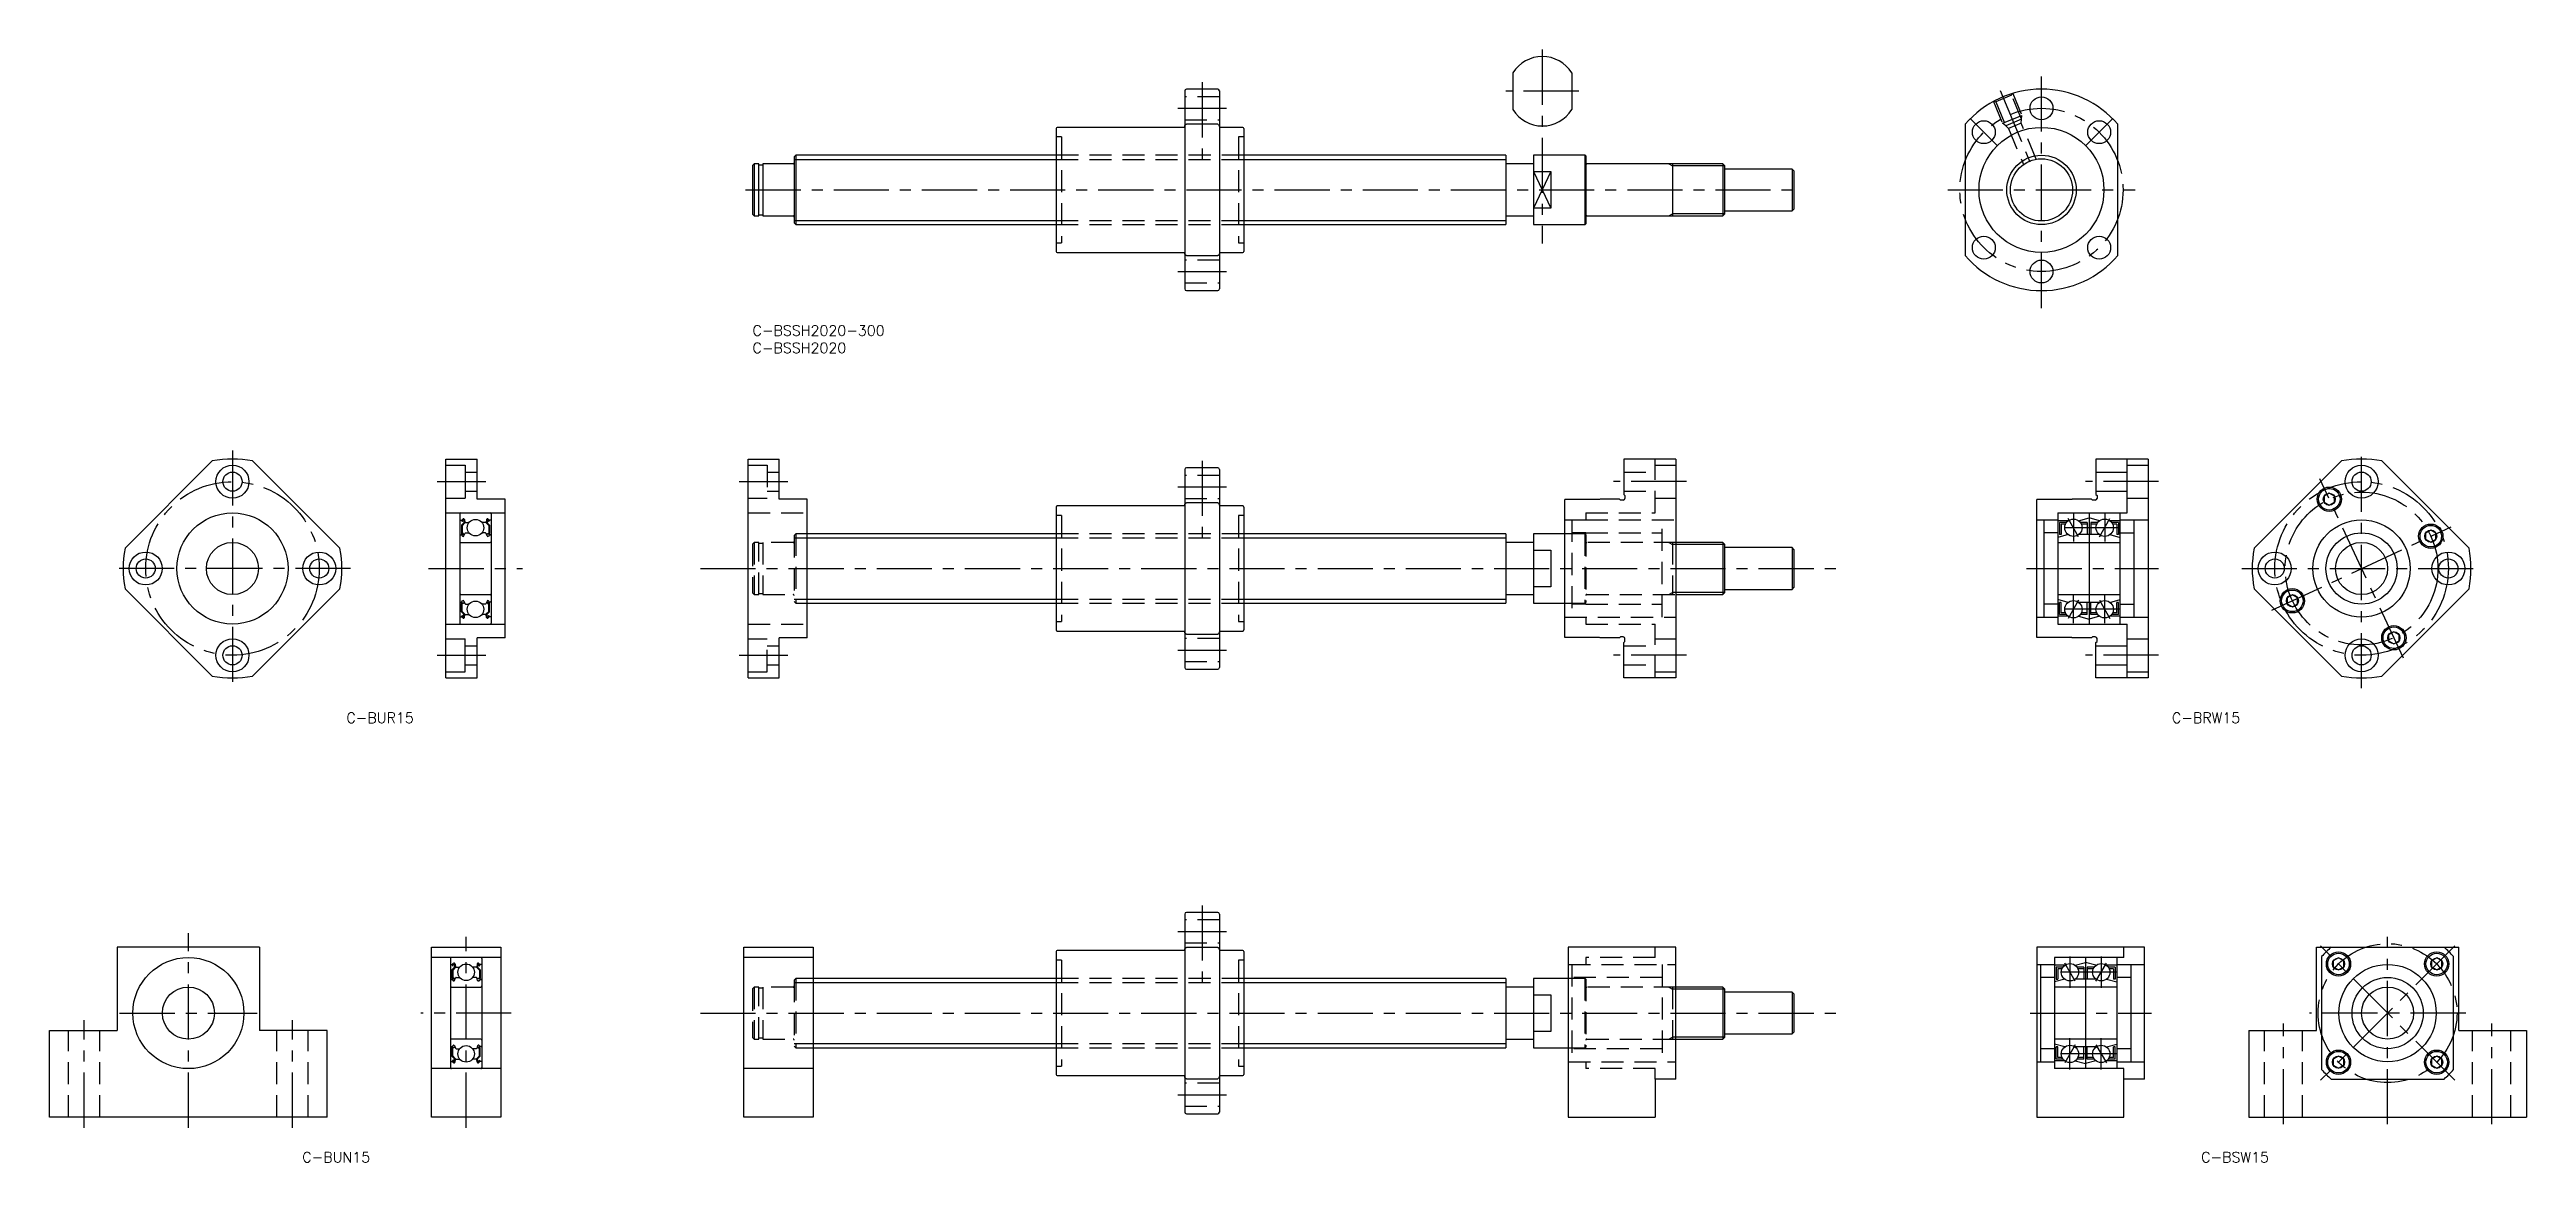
# Model space of a CAD drawing. Extents: x -203 to 511, y -241 to 79.
import ezdxf

# ---------------------------------------------------------------- set-up
doc = ezdxf.new("R2010")
doc.units = 0
doc.header["$LTSCALE"] = 0.5
doc.linetypes.add('CENTER', pattern=[50.8, 31.75, -6.35, 6.35, -6.35])
doc.linetypes.add('DASHED', pattern=[19.05, 12.7, -6.35])
for name, color, linetype in [('MSM_CENTER', 1, 'CENTER'), ('MSM_CONTINUOUS', 7, 'CONTINUOUS'), ('MSM_DASHED', 4, 'DASHED'), ('MSM_NARROW', 5, 'CONTINUOUS'), ('MSM_PART_NUMBER', 7, 'CONTINUOUS')]:
    doc.layers.add(name, color=color, linetype=linetype)
doc.styles.get("Standard").update_dxf_attribs({"font": 'txt.shx', "height": 3, "bigfont": 'bigfont.shx'})

# ---------------------------------------------------------------- blocks, each defined once
blk = doc.blocks.new('*U17')
at = {"layer": 'MSM_PART_NUMBER'}
blk.add_text('C-BSSH2020-300', height=3, dxfattribs=at).set_placement((0, -3))
blk = doc.blocks.new('*U18')
at = {"layer": 'MSM_PART_NUMBER'}
blk.add_text('C-BSSH2020', height=3, dxfattribs=at).set_placement((0, -8))
blk = doc.blocks.new('*U19')
at = {"layer": 'MSM_PART_NUMBER'}
blk.add_text('C-BRW15', height=3, dxfattribs=at).set_placement((408.88, -114.5))
blk = doc.blocks.new('*U20')
at = {"layer": 'MSM_PART_NUMBER'}
blk.add_text('C-BSW15', height=3, dxfattribs=at).set_placement((417.29, -241))
blk = doc.blocks.new('*U21')
at = {"layer": 'MSM_PART_NUMBER'}
blk.add_text('C-BUR15', height=3, dxfattribs=at).set_placement((-116.99, -114.5))
blk = doc.blocks.new('*U22')
at = {"layer": 'MSM_PART_NUMBER'}
blk.add_text('C-BUN15', height=3, dxfattribs=at).set_placement((-129.69, -241))

msp = doc.modelspace()

# ---------------------------------------------------------------- linework, layer by layer
at = {"layer": 'MSM_CENTER'}
for p, q in [((227.5, 79.41), (227.5, 23.61)), ((371.3, 5), (371.3, 73)), ((129.5, 70), (129.5, 44.78)), ((238, 67.41), (217, 67.41)), ((359.44, 67.64), (368.64, 45.42)), ((122.5, 62.5), (136.5, 62.5)), ((358.43, 51.87), (350.94, 59.36)), ((384.17, 51.87), (391.66, 59.36)), ((-2, 39), (302, 39)), ((344.3, 39), (398.3, 39)), ((122.5, 15.5), (136.5, 15.5)), ((463.5, -104.5), (463.5, -35.5)), ((-149.8, -36), (-149.8, -104)), ((129.5, -39), (129.5, -64.22)), ((-90.8, -45), (-76.8, -45)), ((-3.8, -45), (10.2, -45)), ((122.5, -46.5), (136.5, -46.5)), ((269, -45), (248, -45)), ((405, -45), (384, -45)), ((475.54, -95.83), (451.46, -44.17)), ((382, -60.85), (379, -55.65)), ((380.5, -54.25), (380.5, -62.25)), ((388, -60.85), (391, -55.65)), ((389.5, -54.25), (389.5, -62.25)), ((394, -58.25), (376, -58.25)), ((437.67, -82.04), (489.33, -57.96)), ((-115.8, -70), (-183.8, -70)), ((-93.3, -70), (-66.3, -70)), ((-15, -70), (315, -70)), ((367, -70), (405, -70)), ((429, -70), (498, -70)), ((380.5, -85.75), (380.5, -77.75)), ((389.5, -85.75), (389.5, -77.75)), ((394, -81.75), (376, -81.75)), ((382, -79.15), (379, -84.35)), ((388, -79.15), (391, -84.35)), ((-90.8, -95), (-76.8, -95)), ((-3.8, -95), (10.2, -95)), ((122.5, -93.5), (136.5, -93.5)), ((269, -95), (248, -95)), ((405, -95), (384, -95)), ((129.5, -167), (129.5, -192.22)), ((-162.5, -231), (-162.5, -175)), ((-82.5, -231), (-82.5, -176)), ((122.5, -174.5), (136.5, -174.5)), ((471, -230), (471, -176)), ((381, -188.85), (378, -183.65)), ((379.5, -181.75), (379.5, -190.75)), ((387, -188.85), (390, -183.65)), ((388.5, -181.75), (388.5, -190.75)), ((490.34, -178.66), (451.66, -217.34)), ((490.34, -217.34), (451.66, -178.66)), ((393, -186.25), (375, -186.25)), ((-182.3, -198), (-142.7, -198)), ((-69.5, -198), (-95.5, -198)), ((-15, -198), (315, -198)), ((368, -198), (403, -198)), ((493.5, -198), (448.5, -198)), ((-192.5, -231), (-192.5, -200)), ((-132.5, -231), (-132.5, -200)), ((379.5, -214.25), (379.5, -205.25)), ((388.5, -214.25), (388.5, -205.25)), ((441, -230), (441, -201)), ((501, -230), (501, -201)), ((393, -209.75), (375, -209.75)), ((381, -207.15), (378, -212.35)), ((387, -207.15), (390, -212.35)), ((122.5, -221.5), (136.5, -221.5))]:
    msp.add_line(p, q, dxfattribs=at)
for centre, radius in [((371.3, 39), 23.5), ((-149.8, -70), 25), ((463.5, -70), 25), ((463.5, -70), 22), ((471, -198), 20)]:
    msp.add_circle(centre, radius, dxfattribs=at)
at = {"layer": 'MSM_CONTINUOUS'}
for p, q in [((219, 72.67), (219, 62.14)), ((236, 72.67), (236, 62.14)), ((124.5, 67.5), (124.5, 10.5)), ((134, 68), (125, 68)), ((134.5, 67.5), (134.5, 10.5)), ((124.5, 57.13), (124.52, 57.33)), ((124.5, 57.12), (124.5, 57.13)), ((124.52, 57.33), (124.57, 57.52)), ((124.57, 57.52), (124.68, 57.71)), ((124.68, 57.71), (124.8, 57.83)), ((124.8, 57.83), (124.91, 57.88)), ((124.91, 57.88), (125, 57.89)), ((134, 57.89), (125, 57.89)), ((134, 57.89), (134.02, 57.89)), ((134.02, 57.89), (134.13, 57.87)), ((134.13, 57.87), (134.23, 57.81)), ((134.23, 57.81), (134.35, 57.68)), ((134.35, 57.68), (134.46, 57.42)), ((134.46, 57.42), (134.5, 57.12)), ((349.3, 57.89), (349.3, 20.11)), ((393.3, 20.11), (393.3, 57.89)), ((87.5, 56.7), (87.5, 21.3)), ((124.5, 57), (87.8, 57)), ((141.2, 57), (134.5, 57)), ((141.5, 56.7), (141.5, 21.3)), ((0.5, 46.5), (0, 46)), ((0, 46), (0, 32)), ((1.85, 46.5), (0.5, 46.5)), ((0.5, 46.5), (0.5, 31.5)), ((1.85, 31.5), (1.85, 46.5)), ((3, 46.15), (1.85, 46.15)), ((11.7, 46.5), (3, 46.5)), ((3, 46.5), (3, 31.5)), ((12.5, 49), (12, 48.5)), ((12, 48.5), (12, 29.5)), ((87.5, 49), (12.5, 49)), ((12.5, 49), (12.5, 29)), ((217, 49), (141.5, 49)), ((217, 49), (217, 29)), ((225, 46.5), (217, 46.5)), ((225, 49), (225, 29)), ((239.8, 49), (225, 49)), ((225, 44.27), (230, 44.27)), ((230, 44.27), (230, 33.73)), ((240, 48.8), (239.8, 49)), ((239.8, 49), (239.8, 29)), ((240, 48.8), (240, 29.2)), ((279.5, 46.5), (240.3, 46.5)), ((265, 46.5), (265, 31.5)), ((280, 46), (279.5, 46.5)), ((279.5, 46.5), (279.5, 31.5)), ((280, 46), (280, 32)), ((299.5, 45), (280, 45)), ((300, 44.5), (299.5, 45)), ((299.5, 45), (299.5, 33)), ((300, 44.5), (300, 33.5)), ((0, 32), (0.5, 31.5)), ((0.5, 31.5), (1.85, 31.5)), ((1.85, 31.85), (3, 31.85)), ((3, 31.5), (11.7, 31.5)), ((12, 29.5), (12.5, 29)), ((12.5, 29), (87.5, 29)), ((141.5, 29), (217, 29)), ((217, 31.5), (225, 31.5)), ((230, 33.73), (225, 33.73)), ((225, 29), (239.8, 29)), ((239.8, 29), (240, 29.2)), ((240.3, 31.5), (279.5, 31.5)), ((279.5, 31.5), (280, 32)), ((280, 33), (299.5, 33)), ((299.5, 33), (300, 33.5)), ((87.8, 21), (124.5, 21)), ((124.5, 20.83), (124.5, 20.88)), ((124.57, 20.48), (124.5, 20.83)), ((124.69, 20.27), (124.57, 20.48)), ((124.79, 20.17), (124.69, 20.27)), ((124.93, 20.11), (124.79, 20.17)), ((124.99, 20.11), (124.93, 20.11)), ((125, 20.11), (124.99, 20.11)), ((125, 20.11), (134, 20.11)), ((134.04, 20.11), (134, 20.11)), ((134.11, 20.12), (134.04, 20.11)), ((134.22, 20.19), (134.11, 20.12)), ((134.34, 20.32), (134.22, 20.19)), ((134.45, 20.53), (134.34, 20.32)), ((134.5, 20.88), (134.45, 20.53)), ((134.5, 21), (141.2, 21)), ((125, 10), (134, 10)), ((-180.76, -64.19), (-155.61, -39.04)), ((-143.99, -39.04), (-118.84, -64.19)), ((-88.3, -101.5), (-88.3, -38.5)), ((-88.3, -38.5), (-79.3, -38.5)), ((-88.3, -40.25), (-82.8, -40.25)), ((-82.8, -40.25), (-82.8, -49.75)), ((-82.8, -42.25), (-79.3, -42.25)), ((-79.3, -50), (-79.3, -38.5)), ((-1.3, -101.5), (-1.3, -38.5)), ((-1.3, -38.5), (7.7, -38.5)), ((7.7, -50), (7.7, -38.5)), ((124.5, -41.5), (124.5, -98.5)), ((134, -41), (125, -41)), ((134.5, -41.5), (134.5, -98.5)), ((251, -38.5), (251, -48.7)), ((266, -38.5), (251, -38.5)), ((266, -38.5), (266, -101.5)), ((387, -38.5), (387, -48.7)), ((402, -38.5), (387, -38.5)), ((387, -42.25), (396, -42.25)), ((396, -54), (396, -38.5)), ((396, -40.25), (402, -40.25)), ((402, -38.5), (402, -101.5)), ((457.69, -39.04), (432.54, -64.19)), ((494.46, -64.19), (469.31, -39.04)), ((-88.3, -49.75), (-82.8, -49.75)), ((-82.8, -47.75), (-79.3, -47.75)), ((251, -48.7), (251.3, -49)), ((251.3, -49), (251.3, -49.8)), ((387, -47.75), (396, -47.75)), ((387, -48.7), (387.3, -49)), ((387.3, -49), (387.3, -49.8)), ((396, -49.75), (402, -49.75)), ((454.2, -48.33), (452.7, -49.2)), ((452.7, -49.2), (452.7, -50.93)), ((455.7, -49.2), (454.2, -48.33)), ((455.7, -50.93), (455.7, -49.2)), ((-88.3, -54), (-71.3, -54)), ((-84.3, -54.3), (-84.3, -85.7)), ((-84.2, -56.05), (-83.74, -56.05)), ((-83.12, -56.82), (-83.87, -57.57)), ((-83.74, -56.05), (-83.49, -55.75)), ((-83.56, -56.46), (-83.72, -56.33)), ((-82.92, -56.9), (-83.67, -57.65)), ((-83.59, -56.18), (-83.34, -55.88)), ((-83.43, -56.31), (-83.59, -56.18)), ((-83.56, -56.46), (-83.43, -56.31)), ((-83.16, -55.94), (-83.12, -56.82)), ((-82.96, -55.92), (-82.9, -56.66)), ((-82.92, -56.43), (-82.92, -56.9)), ((-82.8, -56.75), (-81.65, -56.75)), ((-71.3, -50), (-79.3, -50)), ((-76.8, -56.75), (-77.95, -56.75)), ((-76.64, -55.92), (-76.7, -56.66)), ((-76.68, -56.43), (-76.68, -56.9)), ((-76.68, -56.9), (-75.93, -57.65)), ((-76.44, -55.94), (-76.48, -56.82)), ((-76.48, -56.82), (-75.73, -57.57)), ((-76.01, -56.18), (-76.26, -55.88)), ((-76.17, -56.31), (-76.01, -56.18)), ((-76.04, -56.46), (-76.17, -56.31)), ((-75.86, -56.05), (-76.11, -55.75)), ((-76.04, -56.46), (-75.88, -56.33)), ((-75.4, -56.05), (-75.86, -56.05)), ((-75.3, -54.3), (-75.3, -85.7)), ((-71.3, -90), (-71.3, -50)), ((15.7, -50), (7.7, -50)), ((15.7, -90), (15.7, -50)), ((87.5, -52.3), (87.5, -87.7)), ((124.5, -52), (87.8, -52)), ((124.5, -51.87), (124.52, -51.67)), ((124.5, -51.88), (124.5, -51.87)), ((124.52, -51.67), (124.57, -51.48)), ((124.57, -51.48), (124.68, -51.29)), ((124.68, -51.29), (124.8, -51.17)), ((124.8, -51.17), (124.91, -51.12)), ((124.91, -51.12), (125, -51.11)), ((134, -51.11), (125, -51.11)), ((134, -51.11), (134.02, -51.11)), ((134.02, -51.11), (134.13, -51.13)), ((134.13, -51.13), (134.23, -51.19)), ((134.23, -51.19), (134.35, -51.32)), ((134.35, -51.32), (134.46, -51.58)), ((134.46, -51.58), (134.5, -51.88)), ((141.2, -52), (134.5, -52)), ((141.5, -52.3), (141.5, -87.7)), ((234, -89.85), (234, -50.15)), ((244, -50.15), (234, -50.15)), ((244.15, -50), (244, -50.15)), ((249.7, -50), (244.15, -50)), ((249.7, -50), (250, -50.3)), ((250.8, -50.3), (250, -50.3)), ((380, -50.15), (370, -50.15)), ((370, -89.85), (370, -50.15)), ((370, -56), (376, -56)), ((372, -56), (372, -84)), ((376, -54), (396, -54)), ((376, -54), (376, -86)), ((379, -56.25), (376, -56.25)), ((376.5, -56.75), (376.5, -60.25)), ((378.5, -56.75), (376.5, -56.75)), ((380.15, -50), (380, -50.15)), ((385.7, -50), (380.15, -50)), ((382, -56.25), (385, -55.45)), ((384.5, -56.75), (382.5, -56.75)), ((384.5, -56.75), (384.5, -60.25)), ((385, -54), (385, -86)), ((388, -56.25), (385, -55.45)), ((385.5, -56.75), (385.5, -60.25)), ((387.5, -56.75), (385.5, -56.75)), ((385.7, -50), (386, -50.3)), ((386.8, -50.3), (386, -50.3)), ((394, -56.25), (391, -56.25)), ((393.5, -56.75), (391.5, -56.75)), ((393.5, -56.75), (393.5, -60.25)), ((394, -86), (394, -54)), ((394, -56), (402, -56)), ((398, -84), (398, -56)), ((452.7, -50.93), (454.2, -51.79)), ((454.2, -51.79), (455.7, -50.93)), ((-84.1, -60.35), (-83.8, -60.35)), ((-84, -62.5), (-75.6, -62.5)), ((-83.87, -57.57), (-83.87, -59.95)), ((-83.8, -60.35), (-83.52, -60.68)), ((-83.67, -57.65), (-83.67, -59.95)), ((-83.22, -59.95), (-83.67, -59.95)), ((-83.67, -60.15), (-83.22, -60.15)), ((-83.37, -60.75), (-83.31, -60.75)), ((-83.22, -60.15), (-83.22, -59.95)), ((-83.12, -60.62), (-82.85, -59.88)), ((-82.66, -59.75), (-81.65, -59.75)), ((-76.94, -59.75), (-77.95, -59.75)), ((-76.48, -60.62), (-76.75, -59.88)), ((-76.38, -59.95), (-75.93, -59.95)), ((-76.38, -60.15), (-76.38, -59.95)), ((-75.93, -60.15), (-76.38, -60.15)), ((-76.23, -60.75), (-76.29, -60.75)), ((-75.8, -60.35), (-76.08, -60.68)), ((-75.93, -57.65), (-75.93, -59.95)), ((-75.5, -60.35), (-75.8, -60.35)), ((-75.73, -57.57), (-75.73, -59.95)), ((87.5, -60), (15.7, -60)), ((217, -60), (141.5, -60)), ((217, -60), (217, -80)), ((225, -62.5), (217, -62.5)), ((225, -60), (225, -80)), ((234, -60), (225, -60)), ((279.5, -62.5), (266, -62.5)), ((280, -63), (279.5, -62.5)), ((279.5, -62.5), (279.5, -77.5)), ((280, -63), (280, -77)), ((299.5, -64), (280, -64)), ((300, -64.5), (299.5, -64)), ((299.5, -64), (299.5, -76)), ((376, -59.75), (372, -59.75)), ((379, -60.25), (376, -61.05)), ((376, -62.5), (394, -62.5)), ((377, -60.25), (376.5, -60.25)), ((377, -57.25), (377, -60.25)), ((378.21, -57.25), (377, -57.25)), ((388, -60.25), (382, -60.25)), ((384.5, -57.25), (382.79, -57.25)), ((387.21, -57.25), (385.5, -57.25)), ((391, -60.25), (394, -61.05)), ((393, -57.25), (391.79, -57.25)), ((393, -57.25), (393, -60.25)), ((393.5, -60.25), (393, -60.25)), ((394, -59.75), (398, -59.75)), ((483.44, -58.97), (481.94, -59.84)), ((481.94, -59.84), (481.94, -61.57)), ((481.94, -61.57), (483.44, -62.43)), ((484.94, -59.84), (483.44, -58.97)), ((483.44, -62.43), (484.94, -61.57)), ((484.94, -61.57), (484.94, -59.84)), ((225, -64.73), (230, -64.73)), ((230, -64.73), (230, -75.27)), ((300, -64.5), (300, -75.5)), ((-180.76, -75.81), (-155.61, -100.96)), ((-143.99, -100.96), (-118.84, -75.81)), ((-84, -77.5), (-75.6, -77.5)), ((217, -77.5), (225, -77.5)), ((230, -75.27), (225, -75.27)), ((266, -77.5), (279.5, -77.5)), ((279.5, -77.5), (280, -77)), ((280, -76), (299.5, -76)), ((299.5, -76), (300, -75.5)), ((376, -77.5), (394, -77.5)), ((432.54, -75.81), (457.69, -100.96)), ((443.56, -77.57), (442.06, -78.43)), ((442.06, -78.43), (442.06, -80.16)), ((445.06, -78.43), (443.56, -77.57)), ((445.06, -80.16), (445.06, -78.43)), ((469.31, -100.96), (494.46, -75.81)), ((-84.2, -83.95), (-83.74, -83.95)), ((-84.1, -79.65), (-83.8, -79.65)), ((-83.87, -82.43), (-83.87, -80.05)), ((-83.12, -83.18), (-83.87, -82.43)), ((-83.8, -79.65), (-83.52, -79.32)), ((-83.74, -83.95), (-83.49, -84.25)), ((-83.56, -83.54), (-83.72, -83.67)), ((-83.67, -79.85), (-83.22, -79.85)), ((-83.22, -80.05), (-83.67, -80.05)), ((-83.67, -82.35), (-83.67, -80.05)), ((-82.92, -83.1), (-83.67, -82.35)), ((-83.43, -83.69), (-83.59, -83.82)), ((-83.59, -83.82), (-83.34, -84.12)), ((-83.56, -83.54), (-83.43, -83.69)), ((-83.37, -79.25), (-83.31, -79.25)), ((-83.22, -79.85), (-83.22, -80.05)), ((-83.16, -84.06), (-83.12, -83.18)), ((-83.12, -79.38), (-82.85, -80.12)), ((-82.96, -84.08), (-82.9, -83.34)), ((-82.92, -83.57), (-82.92, -83.1)), ((-82.8, -83.25), (-81.65, -83.25)), ((-82.66, -80.25), (-81.65, -80.25)), ((-76.94, -80.25), (-77.95, -80.25)), ((-76.8, -83.25), (-77.95, -83.25)), ((-76.48, -79.38), (-76.75, -80.12)), ((-76.64, -84.08), (-76.7, -83.34)), ((-76.68, -83.1), (-75.93, -82.35)), ((-76.68, -83.57), (-76.68, -83.1)), ((-76.48, -83.18), (-75.73, -82.43)), ((-76.44, -84.06), (-76.48, -83.18)), ((-75.93, -79.85), (-76.38, -79.85)), ((-76.38, -79.85), (-76.38, -80.05)), ((-76.38, -80.05), (-75.93, -80.05)), ((-76.23, -79.25), (-76.29, -79.25)), ((-76.01, -83.82), (-76.26, -84.12)), ((-76.04, -83.54), (-76.17, -83.69)), ((-76.17, -83.69), (-76.01, -83.82)), ((-75.86, -83.95), (-76.11, -84.25)), ((-75.8, -79.65), (-76.08, -79.32)), ((-76.04, -83.54), (-75.88, -83.67)), ((-75.93, -82.35), (-75.93, -80.05)), ((-75.4, -83.95), (-75.86, -83.95)), ((-75.5, -79.65), (-75.8, -79.65)), ((-75.73, -82.43), (-75.73, -80.05)), ((15.7, -80), (87.5, -80)), ((141.5, -80), (217, -80)), ((225, -80), (234, -80)), ((370, -84), (376, -84)), ((376, -80.25), (372, -80.25)), ((379, -79.75), (376, -78.95)), ((379, -83.75), (376, -83.75)), ((376.5, -83.25), (376.5, -79.75)), ((377, -79.75), (376.5, -79.75)), ((378.5, -83.25), (376.5, -83.25)), ((377, -82.75), (377, -79.75)), ((378.21, -82.75), (377, -82.75)), ((388, -79.75), (382, -79.75)), ((382, -83.75), (385, -84.55)), ((384.5, -83.25), (382.5, -83.25)), ((384.5, -82.75), (382.79, -82.75)), ((384.5, -83.25), (384.5, -79.75)), ((388, -83.75), (385, -84.55)), ((385.5, -83.25), (385.5, -79.75)), ((387.21, -82.75), (385.5, -82.75)), ((387.5, -83.25), (385.5, -83.25)), ((391, -79.75), (394, -78.95)), ((394, -83.75), (391, -83.75)), ((393.5, -83.25), (391.5, -83.25)), ((393, -82.75), (391.79, -82.75)), ((393, -82.75), (393, -79.75)), ((393.5, -79.75), (393, -79.75)), ((393.5, -83.25), (393.5, -79.75)), ((394, -80.25), (398, -80.25)), ((394, -84), (402, -84)), ((442.06, -80.16), (443.56, -81.03)), ((443.56, -81.03), (445.06, -80.16)), ((-88.3, -86), (-71.3, -86)), ((-88.3, -90.25), (-82.8, -90.25)), ((-82.8, -99.75), (-82.8, -90.25)), ((-82.8, -92.25), (-79.3, -92.25)), ((-79.3, -101.5), (-79.3, -90)), ((-71.3, -90), (-79.3, -90)), ((7.7, -101.5), (7.7, -90)), ((15.7, -90), (7.7, -90)), ((87.8, -88), (124.5, -88)), ((124.5, -88.17), (124.5, -88.12)), ((124.57, -88.52), (124.5, -88.17)), ((124.69, -88.73), (124.57, -88.52)), ((124.79, -88.83), (124.69, -88.73)), ((124.93, -88.89), (124.79, -88.83)), ((124.99, -88.89), (124.93, -88.89)), ((125, -88.89), (124.99, -88.89)), ((125, -88.89), (134, -88.89)), ((134.04, -88.89), (134, -88.89)), ((134.11, -88.88), (134.04, -88.89)), ((134.22, -88.81), (134.11, -88.88)), ((134.34, -88.68), (134.22, -88.81)), ((134.45, -88.47), (134.34, -88.68)), ((134.5, -88.12), (134.45, -88.47)), ((134.5, -88), (141.2, -88)), ((244, -89.85), (234, -89.85)), ((244.15, -90), (244, -89.85)), ((249.7, -90), (244.15, -90)), ((249.7, -90), (250, -89.7)), ((250.8, -89.7), (250, -89.7)), ((251, -91.3), (251.3, -91)), ((251, -101.5), (251, -91.3)), ((251.3, -91), (251.3, -90.2)), ((380, -89.85), (370, -89.85)), ((376, -86), (396, -86)), ((380.15, -90), (380, -89.85)), ((385.7, -90), (380.15, -90)), ((385.7, -90), (386, -89.7)), ((386.8, -89.7), (386, -89.7)), ((387, -91.3), (387.3, -91)), ((387, -101.5), (387, -91.3)), ((387, -92.25), (396, -92.25)), ((387.3, -91), (387.3, -90.2)), ((396, -101.5), (396, -86)), ((396, -90.25), (402, -90.25)), ((472.8, -88.21), (471.3, -89.07)), ((471.3, -89.07), (471.3, -90.8)), ((471.3, -90.8), (472.8, -91.67)), ((474.3, -89.07), (472.8, -88.21)), ((472.8, -91.67), (474.3, -90.8)), ((474.3, -90.8), (474.3, -89.07)), ((-88.3, -99.75), (-82.8, -99.75)), ((-82.8, -97.75), (-79.3, -97.75)), ((125, -99), (134, -99)), ((387, -97.75), (396, -97.75)), ((396, -99.75), (402, -99.75)), ((-88.3, -101.5), (-79.3, -101.5)), ((-1.3, -101.5), (7.7, -101.5)), ((266, -101.5), (251, -101.5)), ((402, -101.5), (387, -101.5)), ((124.5, -169.5), (124.5, -226.5)), ((134, -169), (125, -169)), ((134.5, -169.5), (134.5, -226.5)), ((-183, -179), (-183, -203)), ((-142, -179), (-183, -179)), ((-142, -179), (-142, -203)), ((-92.5, -228), (-92.5, -179)), ((-92.5, -179), (-72.5, -179)), ((-72.5, -182), (-92.5, -182)), ((-87, -182.3), (-87, -213.7)), ((-86.9, -184.05), (-86.44, -184.05)), ((-85.82, -184.82), (-86.57, -185.57)), ((-86.44, -184.05), (-86.19, -183.75)), ((-86.26, -184.46), (-86.42, -184.33)), ((-85.62, -184.9), (-86.37, -185.65)), ((-86.29, -184.18), (-86.04, -183.88)), ((-86.13, -184.31), (-86.29, -184.18)), ((-86.26, -184.46), (-86.13, -184.31)), ((-85.86, -183.94), (-85.82, -184.82)), ((-85.66, -183.92), (-85.6, -184.66)), ((-85.62, -184.43), (-85.62, -184.9)), ((-85.5, -184.75), (-84.35, -184.75)), ((-79.5, -184.75), (-80.65, -184.75)), ((-79.34, -183.92), (-79.4, -184.66)), ((-79.38, -184.43), (-79.38, -184.9)), ((-79.38, -184.9), (-78.63, -185.65)), ((-79.14, -183.94), (-79.18, -184.82)), ((-79.18, -184.82), (-78.43, -185.57)), ((-78.71, -184.18), (-78.96, -183.88)), ((-78.87, -184.31), (-78.71, -184.18)), ((-78.74, -184.46), (-78.87, -184.31)), ((-78.56, -184.05), (-78.81, -183.75)), ((-78.74, -184.46), (-78.58, -184.33)), ((-78.1, -184.05), (-78.56, -184.05)), ((-78, -182.3), (-78, -213.7)), ((-72.5, -179), (-72.5, -228)), ((-2.5, -228), (-2.5, -179)), ((-2.5, -179), (17.5, -179)), ((17.5, -182), (-2.5, -182)), ((17.5, -179), (17.5, -228)), ((87.5, -180.3), (87.5, -215.7)), ((124.5, -180), (87.8, -180)), ((124.5, -179.87), (124.52, -179.67)), ((124.5, -179.88), (124.5, -179.87)), ((124.52, -179.67), (124.57, -179.48)), ((124.57, -179.48), (124.68, -179.29)), ((124.68, -179.29), (124.8, -179.17)), ((124.8, -179.17), (124.91, -179.12)), ((124.91, -179.12), (125, -179.11)), ((134, -179.11), (125, -179.11)), ((134, -179.11), (134.02, -179.11)), ((134.02, -179.11), (134.13, -179.13)), ((134.13, -179.13), (134.23, -179.19)), ((134.23, -179.19), (134.35, -179.32)), ((134.35, -179.32), (134.46, -179.58)), ((134.46, -179.58), (134.5, -179.88)), ((141.2, -180), (134.5, -180)), ((141.5, -180.3), (141.5, -215.7)), ((235, -179), (235, -228)), ((266, -179), (235, -179)), ((266, -217), (266, -179)), ((370, -179), (370, -228)), ((401, -179), (370, -179)), ((370, -184), (375, -184)), ((371, -184), (371, -212)), ((395, -182), (375, -182)), ((375, -182), (375, -214)), ((378, -184.25), (375, -184.25)), ((375.5, -184.75), (375.5, -188.25)), ((377.5, -184.75), (375.5, -184.75)), ((376, -185.25), (376, -188.25)), ((377.21, -185.25), (376, -185.25)), ((381, -184.25), (384, -183.45)), ((383.5, -184.75), (381.5, -184.75)), ((383.5, -185.25), (381.79, -185.25)), ((383.5, -184.75), (383.5, -188.25)), ((384, -182), (384, -214)), ((387, -184.25), (384, -183.45)), ((384.5, -184.75), (384.5, -188.25)), ((386.5, -184.75), (384.5, -184.75)), ((386.21, -185.25), (384.5, -185.25)), ((393, -184.25), (390, -184.25)), ((392.5, -184.75), (390.5, -184.75)), ((392, -185.25), (390.79, -185.25)), ((392, -185.25), (392, -188.25)), ((392.5, -184.75), (392.5, -188.25)), ((393, -182), (393, -214)), ((393, -184), (401, -184)), ((395, -182), (395, -179)), ((397, -184), (397, -212)), ((401, -217), (401, -179)), ((450.5, -203), (450.5, -179)), ((450.5, -179), (491.5, -179)), ((452, -181.75), (452, -214.25)), ((456.86, -182.13), (455.36, -182.99)), ((455.36, -182.99), (455.36, -184.72)), ((455.36, -184.72), (456.86, -185.59)), ((458.36, -182.99), (456.86, -182.13)), ((456.86, -185.59), (458.36, -184.72)), ((458.36, -184.72), (458.36, -182.99)), ((485.14, -182.13), (483.64, -182.99)), ((483.64, -182.99), (483.64, -184.72)), ((483.64, -184.72), (485.14, -185.59)), ((486.64, -182.99), (485.14, -182.13)), ((485.14, -185.59), (486.64, -184.72)), ((486.64, -184.72), (486.64, -182.99)), ((490, -214.25), (490, -181.75)), ((491.5, -203), (491.5, -179)), ((-86.8, -188.35), (-86.5, -188.35)), ((-86.7, -190.5), (-78.3, -190.5)), ((-86.57, -185.57), (-86.57, -187.95)), ((-86.5, -188.35), (-86.22, -188.68)), ((-86.37, -185.65), (-86.37, -187.95)), ((-85.92, -187.95), (-86.37, -187.95)), ((-86.37, -188.15), (-85.92, -188.15)), ((-86.07, -188.75), (-86.01, -188.75)), ((-85.92, -188.15), (-85.92, -187.95)), ((-85.82, -188.62), (-85.55, -187.88)), ((-85.36, -187.75), (-84.35, -187.75)), ((-79.64, -187.75), (-80.65, -187.75)), ((-79.18, -188.62), (-79.45, -187.88)), ((-79.08, -187.95), (-78.63, -187.95)), ((-79.08, -188.15), (-79.08, -187.95)), ((-78.63, -188.15), (-79.08, -188.15)), ((-78.93, -188.75), (-78.99, -188.75)), ((-78.5, -188.35), (-78.78, -188.68)), ((-78.63, -185.65), (-78.63, -187.95)), ((-78.2, -188.35), (-78.5, -188.35)), ((-78.43, -185.57), (-78.43, -187.95)), ((87.5, -188), (17.5, -188)), ((217, -188), (141.5, -188)), ((217, -188), (217, -208)), ((225, -190.5), (217, -190.5)), ((225, -188), (225, -208)), ((235, -188), (225, -188)), ((279.5, -190.5), (266, -190.5)), ((280, -191), (279.5, -190.5)), ((279.5, -190.5), (279.5, -205.5)), ((280, -191), (280, -205)), ((299.5, -192), (280, -192)), ((300, -192.5), (299.5, -192)), ((299.5, -192), (299.5, -204)), ((300, -192.5), (300, -203.5)), ((375, -187.75), (371, -187.75)), ((378, -188.25), (375, -189.05)), ((393, -190.5), (375, -190.5)), ((375.5, -188.25), (376, -188.25)), ((387, -188.25), (381, -188.25)), ((390, -188.25), (393, -189.05)), ((392.5, -188.25), (392, -188.25)), ((397, -187.75), (393, -187.75)), ((225, -192.73), (230, -192.73)), ((230, -192.73), (230, -203.27)), ((-202.5, -228), (-202.5, -203)), ((-202.5, -203), (-183, -203)), ((-122.5, -203), (-142, -203)), ((-122.5, -228), (-122.5, -203)), ((-78.3, -205.5), (-86.7, -205.5)), ((217, -205.5), (225, -205.5)), ((230, -203.27), (225, -203.27)), ((266, -205.5), (279.5, -205.5)), ((279.5, -205.5), (280, -205)), ((280, -204), (299.5, -204)), ((299.5, -204), (300, -203.5)), ((393, -205.5), (375, -205.5)), ((431, -203), (431, -228)), ((431, -203), (450.5, -203)), ((491.5, -203), (511, -203)), ((511, -203), (511, -228)), ((-72.5, -214), (-92.5, -214)), ((-86.9, -211.95), (-86.44, -211.95)), ((-86.8, -207.65), (-86.5, -207.65)), ((-86.57, -210.43), (-86.57, -208.05)), ((-85.82, -211.18), (-86.57, -210.43)), ((-86.5, -207.65), (-86.22, -207.32)), ((-86.44, -211.95), (-86.19, -212.25)), ((-86.26, -211.54), (-86.42, -211.67)), ((-86.37, -207.85), (-85.92, -207.85)), ((-85.92, -208.05), (-86.37, -208.05)), ((-86.37, -210.35), (-86.37, -208.05)), ((-85.62, -211.1), (-86.37, -210.35)), ((-86.13, -211.69), (-86.29, -211.82)), ((-86.29, -211.82), (-86.04, -212.12)), ((-86.26, -211.54), (-86.13, -211.69)), ((-86.07, -207.25), (-86.01, -207.25)), ((-85.92, -207.85), (-85.92, -208.05)), ((-85.86, -212.06), (-85.82, -211.18)), ((-85.82, -207.38), (-85.55, -208.12)), ((-85.66, -212.08), (-85.6, -211.34)), ((-85.62, -211.57), (-85.62, -211.1)), ((-85.5, -211.25), (-84.35, -211.25)), ((-85.36, -208.25), (-84.35, -208.25)), ((-79.64, -208.25), (-80.65, -208.25)), ((-79.5, -211.25), (-80.65, -211.25)), ((-79.18, -207.38), (-79.45, -208.12)), ((-79.34, -212.08), (-79.4, -211.34)), ((-79.38, -211.1), (-78.63, -210.35)), ((-79.38, -211.57), (-79.38, -211.1)), ((-79.18, -211.18), (-78.43, -210.43)), ((-79.14, -212.06), (-79.18, -211.18)), ((-78.63, -207.85), (-79.08, -207.85)), ((-79.08, -207.85), (-79.08, -208.05)), ((-79.08, -208.05), (-78.63, -208.05)), ((-78.93, -207.25), (-78.99, -207.25)), ((-78.71, -211.82), (-78.96, -212.12)), ((-78.74, -211.54), (-78.87, -211.69)), ((-78.87, -211.69), (-78.71, -211.82)), ((-78.56, -211.95), (-78.81, -212.25)), ((-78.5, -207.65), (-78.78, -207.32)), ((-78.74, -211.54), (-78.58, -211.67)), ((-78.63, -210.35), (-78.63, -208.05)), ((-78.1, -211.95), (-78.56, -211.95)), ((-78.2, -207.65), (-78.5, -207.65)), ((-78.43, -210.43), (-78.43, -208.05)), ((17.5, -214), (-2.5, -214)), ((17.5, -208), (87.5, -208)), ((141.5, -208), (217, -208)), ((225, -208), (235, -208)), ((370, -212), (375, -212)), ((375, -208.25), (371, -208.25)), ((378, -207.75), (375, -206.95)), ((378, -211.75), (375, -211.75)), ((395, -214), (375, -214)), ((375.5, -211.25), (375.5, -207.75)), ((376, -207.75), (375.5, -207.75)), ((375.5, -207.75), (376, -207.75)), ((377.5, -211.25), (375.5, -211.25)), ((376, -210.75), (376, -207.75)), ((377.21, -210.75), (376, -210.75)), ((387, -207.75), (381, -207.75)), ((381, -211.75), (384, -212.55)), ((383.5, -211.25), (381.5, -211.25)), ((383.5, -210.75), (381.79, -210.75)), ((383.5, -211.25), (383.5, -207.75)), ((387, -211.75), (384, -212.55)), ((384.5, -211.25), (384.5, -207.75)), ((386.21, -210.75), (384.5, -210.75)), ((386.5, -211.25), (384.5, -211.25)), ((390, -207.75), (393, -206.95)), ((393, -211.75), (390, -211.75)), ((392.5, -211.25), (390.5, -211.25)), ((392, -210.75), (390.79, -210.75)), ((392, -210.75), (392, -207.75)), ((392.5, -207.75), (392, -207.75)), ((392.5, -211.25), (392.5, -207.75)), ((397, -208.25), (393, -208.25)), ((393, -212), (401, -212)), ((395, -228), (395, -214)), ((456.86, -210.41), (455.36, -211.28)), ((455.36, -211.28), (455.36, -213.01)), ((455.36, -213.01), (456.86, -213.87)), ((458.36, -211.28), (456.86, -210.41)), ((456.86, -213.87), (458.36, -213.01)), ((458.36, -213.01), (458.36, -211.28)), ((485.14, -210.41), (483.64, -211.28)), ((483.64, -211.28), (483.64, -213.01)), ((483.64, -213.01), (485.14, -213.87)), ((486.64, -211.28), (485.14, -210.41)), ((485.14, -213.87), (486.64, -213.01)), ((486.64, -213.01), (486.64, -211.28)), ((87.8, -216), (124.5, -216)), ((124.5, -216.17), (124.5, -216.12)), ((124.57, -216.52), (124.5, -216.17)), ((124.69, -216.73), (124.57, -216.52)), ((124.79, -216.83), (124.69, -216.73)), ((124.93, -216.89), (124.79, -216.83)), ((124.99, -216.89), (124.93, -216.89)), ((125, -216.89), (124.99, -216.89)), ((125, -216.89), (134, -216.89)), ((134.04, -216.89), (134, -216.89)), ((134.11, -216.88), (134.04, -216.89)), ((134.22, -216.81), (134.11, -216.88)), ((134.34, -216.68), (134.22, -216.81)), ((134.45, -216.47), (134.34, -216.68)), ((134.5, -216.12), (134.45, -216.47)), ((134.5, -216), (141.2, -216)), ((266, -217), (260, -217)), ((260, -217), (260, -228)), ((401, -217), (395, -217)), ((454.75, -217), (487.25, -217)), ((-122.5, -228), (-202.5, -228)), ((-72.5, -228), (-92.5, -228)), ((17.5, -228), (-2.5, -228)), ((125, -227), (134, -227)), ((235, -228), (260, -228)), ((370, -228), (395, -228)), ((431, -228), (511, -228))]:
    msp.add_line(p, q, dxfattribs=at)
for centre, radius in [((371.3, 62.5), 3.3), ((354.68, 55.62), 3.3), ((387.92, 55.62), 3.3), ((371.3, 39), 18), ((371.3, 39), 8.95), ((354.68, 22.38), 3.3), ((387.92, 22.38), 3.3), ((371.3, 15.5), 3.3), ((-149.8, -45), 4.75), ((-149.8, -45), 2.75), ((463.5, -45), 4.75), ((463.5, -45), 2.75), ((454.2, -50.06), 3.5), ((454.2, -50.06), 3.1), ((454.2, -50.06), 1.73), ((-149.8, -70), 16), ((-79.8, -58.25), 2.38), ((380.5, -58.25), 2.5), ((389.5, -58.25), 2.5), ((463.5, -70), 14), ((-149.8, -70), 7.5), ((463.5, -70), 10.25), ((463.5, -70), 7.5), ((483.44, -60.7), 3.5), ((483.44, -60.7), 3.1), ((483.44, -60.7), 1.73), ((-174.8, -70), 4.75), ((-174.8, -70), 2.75), ((-124.8, -70), 4.75), ((-124.8, -70), 2.75), ((438.5, -70), 4.75), ((438.5, -70), 2.75), ((488.5, -70), 4.75), ((488.5, -70), 2.75), ((443.56, -79.3), 3.5), ((443.56, -79.3), 3.1), ((443.56, -79.3), 1.73), ((-79.8, -81.75), 2.38), ((380.5, -81.75), 2.5), ((389.5, -81.75), 2.5), ((-149.8, -95), 4.75), ((-149.8, -95), 2.75), ((463.5, -95), 4.75), ((463.5, -95), 2.75), ((472.8, -89.94), 3.5), ((472.8, -89.94), 3.1), ((472.8, -89.94), 1.73), ((-162.5, -198), 16), ((-82.5, -186.25), 2.38), ((379.5, -186.25), 2.5), ((388.5, -186.25), 2.5), ((456.86, -183.86), 3.5), ((456.86, -183.86), 3.1), ((456.86, -183.86), 1.73), ((471, -198), 14), ((485.14, -183.86), 3.5), ((485.14, -183.86), 3.1), ((485.14, -183.86), 1.73), ((-162.5, -198), 7.5), ((471, -198), 10.25), ((471, -198), 7.5), ((-82.5, -209.75), 2.38), ((379.5, -209.75), 2.5), ((388.5, -209.75), 2.5), ((456.86, -212.14), 3.5), ((456.86, -212.14), 3.1), ((456.86, -212.14), 1.73), ((485.14, -212.14), 3.5), ((485.14, -212.14), 3.1), ((485.14, -212.14), 1.73)]:
    msp.add_circle(centre, radius, dxfattribs=at)
for centre, radius, start, end in [((227.5, 67.41), 10, 31.78833, 148.21167), ((125, 67.5), 0.5, 90, 180), ((134, 67.5), 0.5, 0, 90), ((371.3, 39), 29, 40.65725, 139.34275), ((227.5, 67.41), 10, 211.78833, 328.21167), ((87.8, 56.7), 0.3, 90, 180), ((141.2, 56.7), 0.3, 0, 90), ((11.7, 46.8), 0.3, 270, 0), ((240.3, 46.8), 0.3, 180, 270), ((11.7, 31.2), 0.3, 0, 90), ((240.3, 31.2), 0.3, 90, 180), ((87.8, 21.3), 0.3, 180, 270), ((141.2, 21.3), 0.3, 270, 0), ((371.3, 39), 29, 220.65725, 319.34275), ((125, 10.5), 0.5, 180, 270), ((134, 10.5), 0.5, 270, 0), ((-149.8, -70), 31.5, 79.37126, 100.62874), ((125, -41.5), 0.5, 90, 180), ((134, -41.5), 0.5, 0, 90), ((463.5, -70), 31.5, 79.37126, 100.62874), ((250.8, -49.8), 0.5, 270, 0), ((386.8, -49.8), 0.5, 270, 0), ((-84, -54.3), 0.3, 90, 180), ((-84.2, -55.95), 0.1, 180, 270), ((-83.59, -56.18), 0.2, 140.00022, 230.08482), ((-83.26, -55.95), 0.3, 4.99676, 140.00022), ((-83.26, -55.94), 0.1, 2.81982, 140.00331), ((-82.8, -56.65), 0.1, 184.99676, 269.9995), ((-76.8, -56.65), 0.1, 270.0005, 355.00324), ((-76.34, -55.95), 0.3, 39.99978, 175.00324), ((-76.34, -55.94), 0.1, 39.99669, 177.18018), ((-76.01, -56.18), 0.2, 309.91518, 39.99978), ((-75.6, -54.3), 0.3, 0, 90), ((-75.4, -55.95), 0.1, 270, 0), ((87.8, -52.3), 0.3, 90, 180), ((141.2, -52.3), 0.3, 0, 90), ((-149.8, -70), 31.5, 169.37126, 190.62874), ((-149.8, -70), 31.5, 349.37126, 10.62874), ((-84.1, -60.55), 0.2, 90, 180), ((-84, -62.2), 0.3, 180, 270), ((-83.67, -59.95), 0.2, 180, 270), ((-83.37, -60.55), 0.2, 219.99622, 270), ((-83.31, -60.55), 0.2, 270, 339.9919), ((-82.66, -59.95), 0.2, 90, 159.9919), ((-76.94, -59.95), 0.2, 20.0081, 90), ((-76.29, -60.55), 0.2, 200.0081, 270), ((-76.23, -60.55), 0.2, 270, 320.00378), ((-75.93, -59.95), 0.2, 270, 0), ((-75.6, -62.2), 0.3, 270, 0), ((-75.5, -60.55), 0.2, 0, 90), ((463.5, -70), 31.5, 169.37126, 190.62874), ((463.5, -70), 31.5, 349.37126, 10.62874), ((-84, -77.8), 0.3, 90, 180), ((-75.6, -77.8), 0.3, 0, 90), ((-84.1, -79.45), 0.2, 180, 270), ((-84.2, -84.05), 0.1, 90, 180), ((-83.67, -80.05), 0.2, 90, 180), ((-83.59, -83.82), 0.2, 129.91518, 219.99978), ((-83.37, -79.45), 0.2, 90, 140.00378), ((-83.26, -84.05), 0.3, 219.99978, 355.00324), ((-83.26, -84.06), 0.1, 219.99669, 357.18018), ((-83.31, -79.45), 0.2, 20.0081, 90), ((-82.8, -83.35), 0.1, 90.0005, 175.00324), ((-82.66, -80.05), 0.2, 200.0081, 270), ((-76.94, -80.05), 0.2, 270, 339.9919), ((-76.8, -83.35), 0.1, 4.99676, 89.9995), ((-76.34, -84.05), 0.3, 184.99676, 320.00022), ((-76.29, -79.45), 0.2, 90, 159.9919), ((-76.34, -84.06), 0.1, 182.81982, 320.00331), ((-76.23, -79.45), 0.2, 39.99622, 90), ((-75.93, -80.05), 0.2, 0, 90), ((-76.01, -83.82), 0.2, 320.00022, 50.08482), ((-75.5, -79.45), 0.2, 270, 0), ((-75.4, -84.05), 0.1, 0, 90), ((-84, -85.7), 0.3, 180, 270), ((-75.6, -85.7), 0.3, 270, 0), ((87.8, -87.7), 0.3, 180, 270), ((141.2, -87.7), 0.3, 270, 0), ((250.8, -90.2), 0.5, 0, 90), ((386.8, -90.2), 0.5, 0, 90), ((125, -98.5), 0.5, 180, 270), ((134, -98.5), 0.5, 270, 0), ((-149.8, -70), 31.5, 259.37126, 280.62874), ((463.5, -70), 31.5, 259.37126, 280.62874), ((125, -169.5), 0.5, 90, 180), ((134, -169.5), 0.5, 0, 90), ((-86.7, -182.3), 0.3, 90, 180), ((-86.9, -183.95), 0.1, 180, 270), ((-86.29, -184.18), 0.2, 140.00022, 230.08482), ((-85.96, -183.95), 0.3, 4.99676, 140.00022), ((-85.96, -183.94), 0.1, 2.81982, 140.00331), ((-85.5, -184.65), 0.1, 184.99676, 269.9995), ((-79.5, -184.65), 0.1, 270.0005, 355.00324), ((-79.04, -183.95), 0.3, 39.99978, 175.00324), ((-79.04, -183.94), 0.1, 39.99669, 177.18018), ((-78.71, -184.18), 0.2, 309.91518, 39.99978), ((-78.3, -182.3), 0.3, 0, 90), ((-78.1, -183.95), 0.1, 270, 0), ((87.8, -180.3), 0.3, 90, 180), ((141.2, -180.3), 0.3, 0, 90), ((471, -198), 25, 130.5358, 139.4642), ((471, -198), 25, 40.5358, 49.4642), ((-86.8, -188.55), 0.2, 90, 180), ((-86.7, -190.2), 0.3, 180, 270), ((-86.37, -187.95), 0.2, 180, 270), ((-86.07, -188.55), 0.2, 219.99622, 270), ((-86.01, -188.55), 0.2, 270, 339.9919), ((-85.36, -187.95), 0.2, 90, 159.9919), ((-79.64, -187.95), 0.2, 20.0081, 90), ((-78.99, -188.55), 0.2, 200.0081, 270), ((-78.93, -188.55), 0.2, 270, 320.00378), ((-78.63, -187.95), 0.2, 270, 0), ((-78.3, -190.2), 0.3, 270, 0), ((-78.2, -188.55), 0.2, 0, 90), ((-86.7, -205.8), 0.3, 90, 180), ((-78.3, -205.8), 0.3, 0, 90), ((-86.8, -207.45), 0.2, 180, 270), ((-86.9, -212.05), 0.1, 90, 180), ((-86.7, -213.7), 0.3, 180, 270), ((-86.37, -208.05), 0.2, 90, 180), ((-86.29, -211.82), 0.2, 129.91518, 219.99978), ((-86.07, -207.45), 0.2, 90, 140.00378), ((-85.96, -212.05), 0.3, 219.99978, 355.00324), ((-85.96, -212.06), 0.1, 219.99669, 357.18018), ((-86.01, -207.45), 0.2, 20.0081, 90), ((-85.5, -211.35), 0.1, 90.0005, 175.00324), ((-85.36, -208.05), 0.2, 200.0081, 270), ((-79.64, -208.05), 0.2, 270, 339.9919), ((-79.5, -211.35), 0.1, 4.99676, 89.9995), ((-79.04, -212.05), 0.3, 184.99676, 320.00022), ((-78.99, -207.45), 0.2, 90, 159.9919), ((-79.04, -212.06), 0.1, 182.81982, 320.00331), ((-78.93, -207.45), 0.2, 39.99622, 90), ((-78.63, -208.05), 0.2, 0, 90), ((-78.71, -211.82), 0.2, 320.00022, 50.08482), ((-78.3, -213.7), 0.3, 270, 0), ((-78.2, -207.45), 0.2, 270, 0), ((-78.1, -212.05), 0.1, 0, 90), ((87.8, -215.7), 0.3, 180, 270), ((141.2, -215.7), 0.3, 270, 0), ((471, -198), 25, 220.5358, 229.4642), ((471, -198), 25, 310.5358, 319.4642), ((125, -226.5), 0.5, 180, 270), ((134, -226.5), 0.5, 270, 0)]:
    msp.add_arc(centre, radius, start, end, dxfattribs=at)
at = {"layer": 'MSM_DASHED'}
for p, q in [((134.5, 65.8), (124.5, 65.8)), ((357.49, 64.5), (360.11, 58.18)), ((357.62, 64.57), (358.14, 64.35)), ((362.68, 66.23), (358.14, 64.35)), ((358.14, 64.35), (360.99, 57.46)), ((362.68, 66.23), (362.9, 66.75)), ((365.54, 59.34), (362.68, 66.23)), ((363.03, 66.8), (365.65, 60.47)), ((124.5, 59.2), (134.5, 59.2)), ((360.11, 58.18), (365.65, 60.47)), ((360.99, 57.46), (360.11, 58.18)), ((365.54, 59.34), (360.99, 57.46)), ((360.99, 57.46), (361.8, 56.71)), ((365.49, 58.24), (361.8, 56.71)), ((365.49, 58.24), (365.54, 59.34)), ((369.81, 47.83), (365.49, 58.24)), ((365.54, 59.34), (365.65, 60.47)), ((89, 54.25), (87.5, 54.25)), ((89, 54.25), (89, 23.75)), ((140, 54.25), (140, 23.75)), ((141.5, 54.25), (140, 54.25)), ((361.8, 56.71), (366.11, 46.3)), ((141.5, 49), (87.5, 49)), ((87.5, 47.79), (141.5, 47.79)), ((87.5, 30.21), (141.5, 30.21)), ((87.5, 29), (141.5, 29)), ((87.5, 23.75), (89, 23.75)), ((140, 23.75), (141.5, 23.75)), ((134.5, 18.8), (124.5, 18.8)), ((124.5, 12.2), (134.5, 12.2)), ((-1.3, -40.25), (4.2, -40.25)), ((4.2, -40.25), (4.2, -49.75)), ((4.2, -42.25), (7.7, -42.25)), ((251, -42.25), (260, -42.25)), ((260, -54), (260, -38.5)), ((260, -40.25), (266, -40.25)), ((-1.3, -49.75), (4.2, -49.75)), ((4.2, -47.75), (7.7, -47.75)), ((134.5, -43.2), (124.5, -43.2)), ((124.5, -49.8), (134.5, -49.8)), ((251, -47.75), (260, -47.75)), ((260, -49.75), (266, -49.75)), ((-1.3, -54), (15.7, -54)), ((89, -54.75), (87.5, -54.75)), ((89, -54.75), (89, -85.25)), ((140, -54.75), (140, -85.25)), ((141.5, -54.75), (140, -54.75)), ((234, -56), (240, -56)), ((236, -56), (236, -84)), ((240, -54), (260, -54)), ((240, -54), (240, -56)), ((240, -56), (266, -56)), ((262, -84), (262, -56)), ((0.5, -62.5), (0, -63)), ((0, -63), (0, -77)), ((1.85, -62.5), (0.5, -62.5)), ((0.5, -62.5), (0.5, -77.5)), ((1.85, -77.5), (1.85, -62.5)), ((3, -62.85), (1.85, -62.85)), ((11.7, -62.5), (3, -62.5)), ((3, -62.5), (3, -77.5)), ((12.5, -60), (12, -60.5)), ((12, -60.5), (12, -79.5)), ((12, -61.21), (15.7, -61.21)), ((12.5, -60), (12.5, -80)), ((15.7, -60), (12.5, -60)), ((141.5, -60), (87.5, -60)), ((87.5, -61.21), (141.5, -61.21)), ((239.8, -60), (234, -60)), ((240, -59.75), (236, -59.75)), ((240, -60.2), (239.8, -60)), ((239.8, -60), (239.8, -80)), ((240, -59.75), (262, -59.75)), ((240, -60.2), (240, -79.8)), ((266, -62.5), (240.3, -62.5)), ((264, -62.5), (265, -63.11)), ((265, -62.5), (265, -77.5)), ((266, -63.11), (265, -63.11)), ((0, -77), (0.5, -77.5)), ((0.5, -77.5), (1.85, -77.5)), ((1.85, -77.15), (3, -77.15)), ((3, -77.5), (11.7, -77.5)), ((240.3, -77.5), (266, -77.5)), ((264, -77.5), (265, -76.89)), ((266, -76.89), (265, -76.89)), ((12, -78.79), (15.7, -78.79)), ((12, -79.5), (12.5, -80)), ((12.5, -80), (15.7, -80)), ((87.5, -78.79), (141.5, -78.79)), ((87.5, -80), (141.5, -80)), ((87.5, -85.25), (89, -85.25)), ((140, -85.25), (141.5, -85.25)), ((234, -80), (239.8, -80)), ((234, -84), (266, -84)), ((240, -80.25), (236, -80.25)), ((239.8, -80), (240, -79.8)), ((240, -80.25), (262, -80.25)), ((240, -84), (240, -86)), ((-1.3, -86), (15.7, -86)), ((-1.3, -90.25), (4.2, -90.25)), ((4.2, -99.75), (4.2, -90.25)), ((4.2, -92.25), (7.7, -92.25)), ((134.5, -90.2), (124.5, -90.2)), ((240, -86), (260, -86)), ((251, -92.25), (260, -92.25)), ((260, -101.5), (260, -86)), ((260, -90.25), (266, -90.25)), ((-1.3, -99.75), (4.2, -99.75)), ((4.2, -97.75), (7.7, -97.75)), ((124.5, -96.8), (134.5, -96.8)), ((251, -97.75), (260, -97.75)), ((260, -99.75), (266, -99.75)), ((134.5, -171.2), (124.5, -171.2)), ((124.5, -177.8), (134.5, -177.8)), ((89, -182.75), (87.5, -182.75)), ((89, -182.75), (89, -213.25)), ((140, -182.75), (140, -213.25)), ((141.5, -182.75), (140, -182.75)), ((235, -184), (266, -184)), ((236, -184), (236, -212)), ((260, -182), (240, -182)), ((240, -182), (240, -184)), ((260, -182), (260, -179)), ((262, -184), (262, -212)), ((0.5, -190.5), (0, -191)), ((0, -191), (0, -205)), ((1.85, -190.5), (0.5, -190.5)), ((0.5, -190.5), (0.5, -205.5)), ((1.85, -205.5), (1.85, -190.5)), ((3, -190.85), (1.85, -190.85)), ((11.7, -190.5), (3, -190.5)), ((3, -190.5), (3, -205.5)), ((12.5, -188), (12, -188.5)), ((12, -188.5), (12, -207.5)), ((12, -189.21), (17.5, -189.21)), ((12.5, -188), (12.5, -208)), ((17.5, -188), (12.5, -188)), ((141.5, -188), (87.5, -188)), ((87.5, -189.21), (141.5, -189.21)), ((239.8, -188), (235, -188)), ((262, -187.75), (236, -187.75)), ((240, -188.2), (239.8, -188)), ((239.8, -188), (239.8, -208)), ((240, -188.2), (240, -207.8)), ((266, -190.5), (240.3, -190.5)), ((264, -190.5), (265, -191.11)), ((265, -190.5), (265, -205.5)), ((266, -191.11), (265, -191.11)), ((-197, -228), (-197, -203)), ((-188, -228), (-188, -203)), ((-137, -228), (-137, -203)), ((-128, -228), (-128, -203)), ((0, -205), (0.5, -205.5)), ((0.5, -205.5), (1.85, -205.5)), ((1.85, -205.15), (3, -205.15)), ((3, -205.5), (11.7, -205.5)), ((12, -206.79), (17.5, -206.79)), ((87.5, -206.79), (141.5, -206.79)), ((240.3, -205.5), (266, -205.5)), ((264, -205.5), (265, -204.89)), ((266, -204.89), (265, -204.89)), ((435.5, -228), (435.5, -203)), ((446.5, -228), (446.5, -203)), ((495.5, -228), (495.5, -203)), ((506.5, -228), (506.5, -203)), ((12, -207.5), (12.5, -208)), ((12.5, -208), (17.5, -208)), ((87.5, -208), (141.5, -208)), ((87.5, -213.25), (89, -213.25)), ((140, -213.25), (141.5, -213.25)), ((235, -208), (239.8, -208)), ((235, -212), (266, -212)), ((262, -208.25), (236, -208.25)), ((239.8, -208), (240, -207.8)), ((240, -212), (240, -214)), ((260, -214), (240, -214)), ((260, -217), (260, -214)), ((134.5, -218.2), (124.5, -218.2)), ((124.5, -224.8), (134.5, -224.8))]:
    msp.add_line(p, q, dxfattribs=at)
for centre, start, end in [((11.7, -62.2), 270, 0), ((240.3, -62.2), 180, 270), ((11.7, -77.8), 0, 90), ((240.3, -77.8), 90, 180), ((11.7, -190.2), 270, 0), ((240.3, -190.2), 180, 270), ((11.7, -205.8), 0, 90), ((240.3, -205.8), 90, 180)]:
    msp.add_arc(centre, 0.3, start, end, dxfattribs=at)
at = {"layer": 'MSM_NARROW'}
for p, q in [((12, 47.79), (87.5, 47.79)), ((141.5, 47.79), (217, 47.79)), ((225, 44.27), (230, 33.73)), ((230, 44.27), (225, 33.73)), ((264, 46.5), (265, 45.89)), ((280, 45.89), (265, 45.89)), ((12, 30.21), (87.5, 30.21)), ((141.5, 30.21), (217, 30.21)), ((264, 31.5), (265, 32.11)), ((280, 32.11), (265, 32.11)), ((15.7, -61.21), (87.5, -61.21)), ((141.5, -61.21), (217, -61.21)), ((280, -63.11), (266, -63.11)), ((280, -76.89), (266, -76.89)), ((15.7, -78.79), (87.5, -78.79)), ((141.5, -78.79), (217, -78.79)), ((17.5, -189.21), (87.5, -189.21)), ((141.5, -189.21), (217, -189.21)), ((280, -191.11), (266, -191.11)), ((17.5, -206.79), (87.5, -206.79)), ((141.5, -206.79), (217, -206.79)), ((280, -204.89), (266, -204.89))]:
    msp.add_line(p, q, dxfattribs=at)
msp.add_circle((371.3, 39), 10, dxfattribs=at)

# ---------------------------------------------------------------- block references
at = {"layer": 'MSM_PART_NUMBER'}
for name in ['*U17', '*U18', '*U21', '*U19', '*U22', '*U20']:
    msp.add_blockref(name, (0, 0), dxfattribs=at)

doc.saveas('drawing.dxf')
